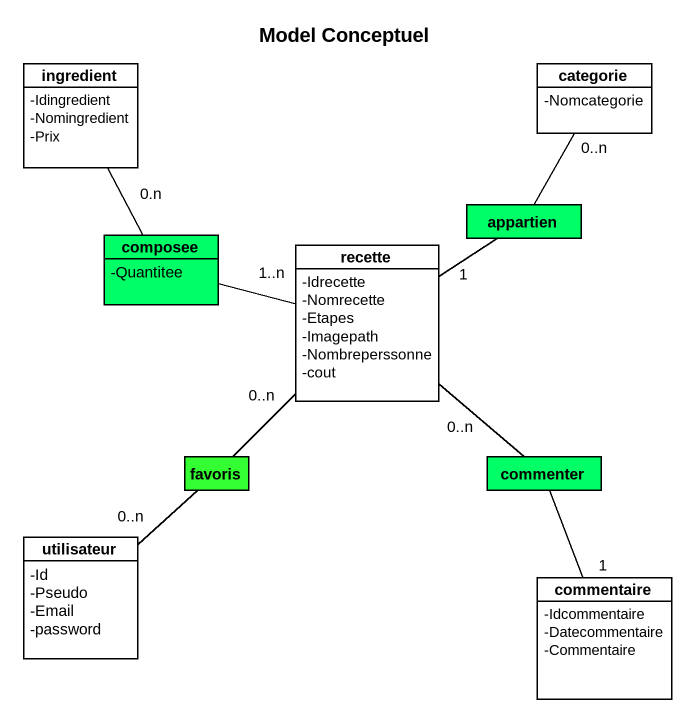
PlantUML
@startuml
title Model Conceptuel
hide circle
hide empty members
skinparam classAttributeIconSize 0
class ingredient {
  -Idingredient
  -Nomingredient
  -Prix
}
class categorie {
  -Nomcategorie
}
class appartien #00FF66
class composee #00FF66 {
  -Quantitee
}
class recette {
  -Idrecette
  -Nomrecette
  -Etapes
  -Imagepath
  -Nombreperssonne
  -cout
}
class favoris #33FF33
class commenter #00FF66
class utilisateur {
  -Id
  -Pseudo
  -Email
  -password
}
class commentaire {
  -Idcommentaire
  -Datecommentaire
  -Commentaire
}
categorie "0..n" -- appartien
composee -up- "0.n" ingredient
recette "1" -up- appartien
recette -left- "1..n" composee
recette "0..n" -- commenter
favoris -up- "0..n" recette
utilisateur "0..n" -up- favoris
commentaire "1" -up- commenter
@enduml
